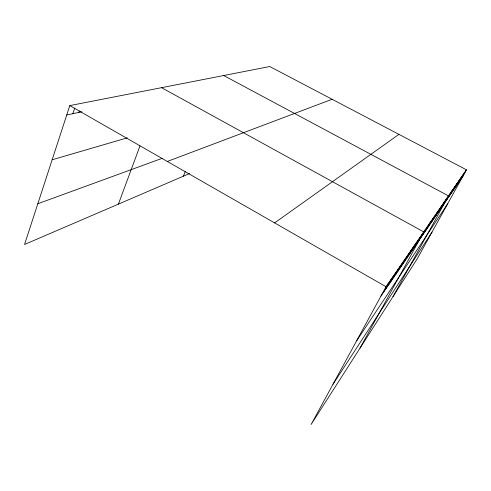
<?xml version="1.0" encoding="UTF-8"?>
<svg xmlns="http://www.w3.org/2000/svg" width="491" height="491" viewBox="0 0 491 491"><rect width="100%" height="100%" fill="white"/><g stroke="black" fill="none" stroke-linecap="round" stroke-linejoin="round"><path stroke-width="0.74" d="M466.45 169.818L386.03 286.719L311.122 424.47L417.362 258.597L466.45 169.818L269.762 66.531L69.802 105.596L24.55 244.475L189.52 173.556M72.895 113.679L74.773 107.965M78.898 112.402L79.364 110.991M118.411 204.127L139.996 145.882M183.413 176.183L185.26 171.58M383.551 292.262L388.596 282.988M386.104 288.524L391.1 279.348M388.596 284.878L393.537 275.807M391.02 281.331L395.912 272.358M393.383 277.869L398.226 268.994M395.691 274.5L400.478 265.711M397.937 271.204L402.681 262.513M400.134 267.994L404.83 259.389M402.27 264.858L406.922 256.345M404.363 261.801L408.972 253.368M406.407 258.812L410.967 250.465M408.402 255.891L412.919 247.63M410.353 253.037L414.827 244.856M412.256 250.25L416.693 242.149M414.122 247.525L418.51 239.498M415.938 244.856L420.296 236.914M417.724 242.247L422.033 234.379M360.044 348.088L423.739 231.899L161.57 87.668M421.125 237.27L425.359 229.549M422.745 234.894L426.943 227.241M424.334 232.568L428.496 224.982M425.893 230.291L430.018 222.773M427.422 228.057L431.509 220.606M428.913 225.866L432.976 218.477M430.38 223.718L434.406 216.396M431.822 221.613L435.812 214.352M433.234 219.551L437.193 212.345M434.615 217.525L438.543 210.381M435.977 215.537L439.868 208.454M437.309 213.585L441.17 206.564M438.616 211.67L442.452 204.704M439.899 209.792L443.704 202.881M441.163 207.945L444.938 201.089M442.403 206.128L446.147 199.334M443.618 204.348L447.332 197.609M393.015 296.607L448.498 195.909L223.718 75.522M445.988 200.88L449.646 194.246M447.141 199.193L450.769 192.607M448.277 197.535L451.88 190.999M449.388 195.903L452.966 189.416M450.486 194.301L454.034 187.863M451.56 192.724L455.083 186.335M452.622 191.171L456.121 184.831M453.666 189.649L457.139 183.352M454.691 188.145L458.14 181.903M455.697 186.672L459.122 180.473M456.691 185.217L460.092 179.062M457.667 183.787L461.043 177.681M458.625 182.382L461.976 176.318M459.57 181.001L462.903 174.974M460.503 179.638L463.811 173.654M461.417 178.294L464.701 172.353M462.326 176.975L465.585 171.077M332.972 384.293L432.025 232.077M356.675 340.705L447.608 203.894M380.93 296.098L463.209 175.674M274.604 222.902L398.944 134.368M167.327 161.453L332.119 99.274M37.819 203.747L162.208 158.323M52.15 159.765L127.2 137.879M66.739 114.986L81.831 111.776M69.802 105.596L386.03 286.719"/></g></svg>
